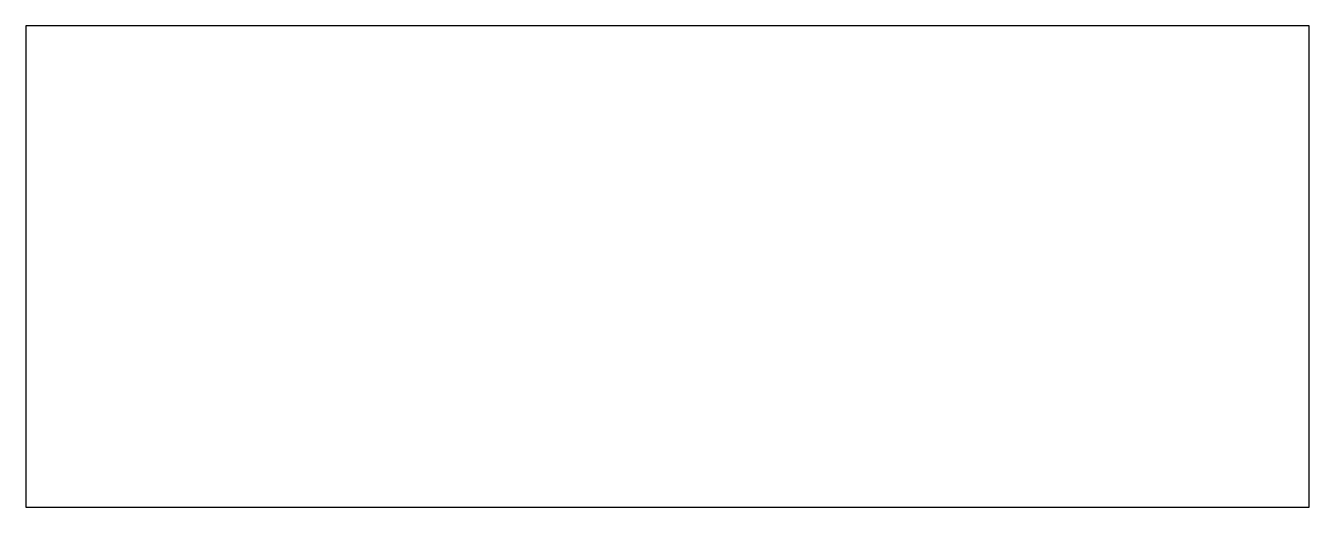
# Model space of a CAD drawing. Header units: metres. Extents: x 0 to 40, y -15 to 0.
import ezdxf

# ---------------------------------------------------------------- set-up
doc = ezdxf.new("R2010")
doc.units = ezdxf.units.M

msp = doc.modelspace()

# ---------------------------------------------------------------- linework, layer by layer
for p, q in [((40, 0), (0, 0)), ((0, 0), (0, -15)), ((40, -15), (40, 0)), ((0, -15), (40, -15))]:
    msp.add_line(p, q)

doc.saveas('drawing.dxf')
